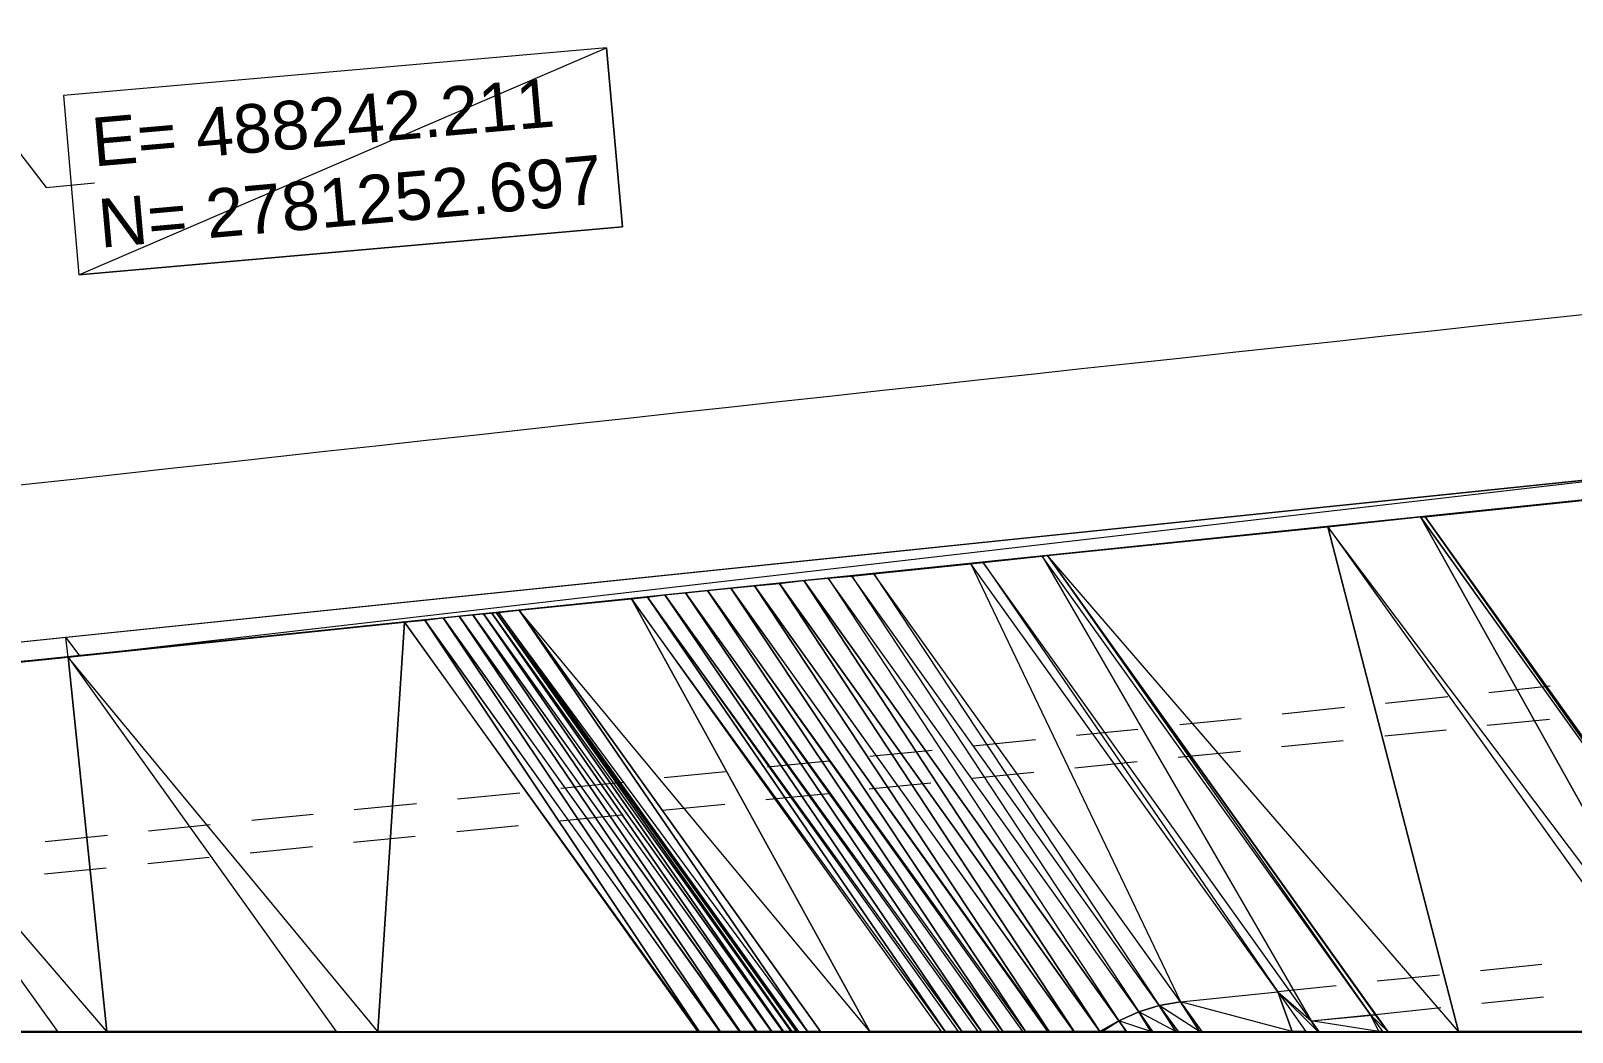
# Model space of a CAD drawing. Header units: inches. Extents: x -0.6 to 32.5, y 0.8 to 22.6.
# Drawn here: x 15.011 to 18.394, y 9.329 to 11.528 of the extents above; entities that cross this region are included whole.
import ezdxf

# ---------------------------------------------------------------- set-up
doc = ezdxf.new("R2010")
doc.units = ezdxf.units.IN
doc.header["$MEASUREMENT"] = 0
doc.layers.add('PDF_Geometry', color=7, linetype='Continuous', true_color=0xa5a5a5)
doc.layers.add('PDF_Text', color=7, linetype='Continuous')
doc.styles.add('PDF Arial', font='arial.ttf')

msp = doc.modelspace()

# ---------------------------------------------------------------- linework, layer by layer
at = {"layer": 'PDF_Geometry', "color": 7, "lineweight": 0}
msp.add_lwpolyline([(27.7256, 9.3289), (27.7256, 15.9222), (0.8839, 15.9222), (0.8839, 9.3289), (27.7256, 9.3289)], dxfattribs=at)
at = {"layer": 'PDF_Geometry', "color": 7, "lineweight": 9}
msp.add_lwpolyline([(14.6339, 11.7189), (15.0439, 11.1839), (15.1506, 11.1939)], dxfattribs=at)
at = {"layer": 'PDF_Geometry', "color": 41, "lineweight": 0}
for points in [[(15.0822, 11.3856), (15.1156, 10.9922), (16.2739, 11.4906), (15.0822, 11.3856)], [(15.1156, 10.9922), (16.2739, 11.4906), (16.3089, 11.0972), (15.1156, 10.9922)]]:
    msp.add_lwpolyline(points, dxfattribs=at)
at = {"layer": 'PDF_Geometry', "color": 160, "lineweight": 9}
msp.add_lwpolyline([(15.0822, 11.3856), (15.1156, 10.9922), (16.3089, 11.0972), (16.2739, 11.4906), (15.0822, 11.3856)], dxfattribs=at)
at = {"layer": 'PDF_Geometry', "lineweight": 0}
for points in [[(18.6972, 10.5689), (8.0472, 9.4672)], [(18.6889, 10.5256), (8.0272, 9.4222)], [(18.3456, 10.0889), (18.2106, 10.0739)], [(18.1206, 10.0656), (17.9839, 10.0506)], [(17.6672, 10.0172), (17.5322, 10.0039)], [(17.8939, 10.0422), (17.7572, 10.0272)], [(18.3439, 10.0156), (18.2072, 10.0022)], [(17.4406, 9.9939), (17.3056, 9.9806)], [(18.1172, 9.9922), (17.9822, 9.9789)], [(16.9889, 9.9472), (16.8522, 9.9339)], [(17.2155, 9.9706), (17.0789, 9.9572)], [(17.8906, 9.9689), (17.7556, 9.9556)], [(16.7622, 9.9239), (16.6272, 9.9106)], [(17.4389, 9.9222), (17.3022, 9.9089)], [(17.6656, 9.9456), (17.5289, 9.9322)], [(16.5356, 9.9006), (16.4006, 9.8872)], [(17.2122, 9.8989), (17.0772, 9.8856)], [(16.0839, 9.8539), (15.9472, 9.8406)], [(16.3089, 9.8772), (16.1739, 9.8639)], [(16.7606, 9.8522), (16.6239, 9.8389)], [(16.9856, 9.8756), (16.8506, 9.8622)], [(15.8572, 9.8306), (15.7206, 9.8172)], [(16.5339, 9.8289), (16.3972, 9.8156)], [(15.4039, 9.7839), (15.2689, 9.7706)], [(15.6306, 9.8072), (15.4956, 9.7939)], [(16.0806, 9.7822), (15.9456, 9.7689)], [(16.3072, 9.8056), (16.1722, 9.7922)], [(15.1789, 9.7606), (15.0422, 9.7472)], [(15.8539, 9.7589), (15.7189, 9.7456)], [(15.4022, 9.7122), (15.2672, 9.6989)], [(15.6289, 9.7356), (15.4922, 9.7222)], [(15.1756, 9.6889), (15.0406, 9.6756)], [(18.3272, 9.4772), (18.1922, 9.4639)], [(18.1022, 9.4539), (17.9655, 9.4406)], [(17.5339, 9.3956), (17.7472, 9.4172)], [(17.8756, 9.4306), (17.7472, 9.4172)], [(17.7472, 9.4172), (17.8206, 9.3539)], [(18.3306, 9.4056), (18.1956, 9.3922)], [(17.5339, 9.3956), (17.4872, 9.3872), (17.4422, 9.3739), (17.3989, 9.3539), (17.3622, 9.3306)], [(18.1056, 9.3822), (17.9622, 9.3672)], [(17.8206, 9.3539), (17.9622, 9.3672)], [(17.9622, 9.3672), (17.9889, 9.3306)]]:
    msp.add_lwpolyline(points, dxfattribs=at)
at = {"layer": 'PDF_Geometry', "color": 254, "lineweight": 0, "true_color": 0xdcdcdc}
for points in [[(18.6606, 10.5656), (15.0872, 10.1956), (15.1172, 10.1556), (18.6606, 10.5656)], [(18.6606, 10.5656), (18.6889, 10.5256), (15.1172, 10.1556), (18.6606, 10.5656)], [(18.5072, 10.5056), (18.7906, 9.4539), (18.0706, 10.4606), (18.5072, 10.5056)], [(18.6922, 9.3306), (17.8572, 10.4389), (18.0606, 10.4606), (18.6922, 9.3306)], [(18.8689, 9.3306), (18.8705, 9.3306), (18.0606, 10.4606), (18.8689, 9.3306)], [(18.8705, 9.3306), (18.0606, 10.4606), (18.0706, 10.4606), (18.8705, 9.3306)], [(18.6922, 9.3306), (18.0606, 10.4606), (18.8689, 9.3306), (18.6922, 9.3306)], [(18.7906, 9.4539), (18.8706, 9.3306), (18.0706, 10.4606), (18.7906, 9.4539)], [(18.1439, 9.3306), (17.2422, 10.3756), (17.8572, 10.4389), (18.1439, 9.3306)], [(18.6506, 9.3306), (18.6922, 9.3306), (17.8572, 10.4389), (18.6506, 9.3306)], [(18.1439, 9.3306), (17.8572, 10.4389), (18.6505, 9.3306), (18.1439, 9.3306)], [(17.0739, 10.3572), (17.5339, 9.3956), (16.8606, 10.3356), (17.0739, 10.3572)], [(17.1006, 10.3606), (17.7472, 9.4172), (17.0739, 10.3572), (17.1006, 10.3606)], [(17.7472, 9.4172), (17.0739, 10.3572), (17.5339, 9.3956), (17.7472, 9.4172)], [(17.2305, 10.3739), (17.8206, 9.3539), (17.1006, 10.3606), (17.2305, 10.3739)], [(17.8206, 9.3539), (17.1006, 10.3606), (17.7472, 9.4172), (17.8206, 9.3539)], [(17.2422, 10.3756), (17.9506, 9.3672), (17.2305, 10.3739), (17.2422, 10.3756)], [(17.9506, 9.3672), (17.2305, 10.3739), (17.8206, 9.3539), (17.9506, 9.3672)], [(17.9889, 9.3306), (18.1439, 9.3306), (17.2422, 10.3756), (17.9889, 9.3306)], [(17.9622, 9.3672), (17.2422, 10.3756), (17.9506, 9.3672), (17.9622, 9.3672)], [(17.3572, 9.3306), (16.6539, 10.3139), (16.7072, 10.3206), (17.3572, 9.3306)], [(16.7606, 10.3256), (17.3989, 9.3539), (16.7072, 10.3206), (16.7606, 10.3256)], [(17.3989, 9.3539), (17.3572, 9.3306), (16.7072, 10.3206), (17.3989, 9.3539)], [(16.8122, 10.3306), (17.4422, 9.3739), (16.7606, 10.3256), (16.8122, 10.3306)], [(17.4422, 9.3739), (16.7606, 10.3256), (17.3989, 9.3539), (17.4422, 9.3739)], [(16.8606, 10.3356), (17.4872, 9.3872), (16.8122, 10.3306), (16.8606, 10.3356)], [(17.4872, 9.3872), (16.8122, 10.3306), (17.4422, 9.3739), (17.4872, 9.3872)], [(17.5339, 9.3956), (16.8606, 10.3356), (17.4872, 9.3872), (17.5339, 9.3956)], [(17.0539, 9.3306), (16.3639, 10.2839), (16.4022, 10.2889), (17.0539, 9.3306)], [(17.0972, 9.3306), (16.4022, 10.2889), (16.4472, 10.2939), (17.0972, 9.3306)], [(17.0889, 9.3306), (17.0972, 9.3306), (16.4022, 10.2889), (17.0889, 9.3306)], [(17.0539, 9.3306), (16.4022, 10.2889), (17.0889, 9.3306), (17.0539, 9.3306)], [(17.1439, 9.3306), (16.4472, 10.2939), (16.4956, 10.2989), (17.1439, 9.3306)], [(17.1356, 9.3306), (17.1439, 9.3306), (16.4472, 10.2939), (17.1356, 9.3306)], [(17.0972, 9.3306), (16.4472, 10.2939), (17.1356, 9.3306), (17.0972, 9.3306)], [(17.1939, 9.3306), (16.4956, 10.2989), (16.5472, 10.3039), (17.1939, 9.3306)], [(17.1872, 9.3306), (17.1939, 9.3306), (16.4956, 10.2989), (17.1872, 9.3306)], [(17.1439, 9.3306), (16.4956, 10.2989), (17.1872, 9.3306), (17.1439, 9.3306)], [(17.2455, 9.3306), (16.5472, 10.3039), (16.5989, 10.3089), (17.2455, 9.3306)], [(17.2422, 9.3306), (17.2455, 9.3306), (16.5472, 10.3039), (17.2422, 9.3306)], [(17.1939, 9.3306), (16.5472, 10.3039), (17.2422, 9.3306), (17.1939, 9.3306)], [(17.3005, 9.3306), (16.5989, 10.3089), (16.6539, 10.3139), (17.3005, 9.3306)], [(17.2989, 9.3306), (17.3005, 9.3306), (16.5989, 10.3089), (17.2989, 9.3306)], [(17.2456, 9.3306), (16.5989, 10.3089), (17.2989, 9.3306), (17.2456, 9.3306)], [(17.3005, 9.3306), (16.6539, 10.3139), (17.3572, 9.3306), (17.3005, 9.3306)], [(16.7155, 9.3306), (16.0372, 10.2506), (16.0822, 10.2556), (16.7155, 9.3306)], [(16.8522, 9.3306), (16.0822, 10.2556), (16.3289, 10.2806), (16.8522, 9.3306)], [(16.7439, 9.3306), (16.8522, 9.3306), (16.0822, 10.2556), (16.7439, 9.3306)], [(16.7439, 9.3306), (16.0822, 10.2556), (16.7439, 9.3306)], [(16.0822, 10.2556), (16.0822, 10.2556), (16.7439, 9.3306), (16.0822, 10.2556)], [(16.7155, 9.3306), (16.0822, 10.2556), (16.7439, 9.3306), (16.7155, 9.3306)], [(16.7439, 9.3306), (16.0822, 10.2555)], [(16.7439, 9.3306), (16.0822, 10.2555)], [(17.0172, 9.3306), (16.3289, 10.2806), (16.3639, 10.2839), (17.0172, 9.3306)], [(17.0089, 9.3306), (17.0172, 9.3306), (16.3289, 10.2806), (17.0089, 9.3306)], [(16.8522, 9.3306), (16.3289, 10.2806), (17.0089, 9.3306), (16.8522, 9.3306)], [(17.0456, 9.3306), (17.0539, 9.3306), (16.3639, 10.2839), (17.0456, 9.3306)], [(17.0172, 9.3306), (16.3639, 10.2839), (17.0456, 9.3306), (17.0172, 9.3306)], [(15.7722, 9.3306), (15.0922, 10.1522), (15.8306, 10.2289), (15.7722, 9.3306)], [(15.7722, 9.3306), (15.8306, 10.2289), (16.4739, 9.3306), (15.7722, 9.3306)], [(16.4772, 9.3306), (15.8306, 10.2289), (15.8756, 10.2339), (16.4772, 9.3306)], [(16.4739, 9.3306), (16.4772, 9.3306), (15.8306, 10.2289), (16.4739, 9.3306)], [(16.5239, 9.3306), (15.8756, 10.2339), (15.9156, 10.2389), (16.5239, 9.3306)], [(16.5222, 9.3306), (16.5239, 9.3306), (15.8756, 10.2339), (16.5222, 9.3306)], [(16.4772, 9.3306), (15.8756, 10.2339), (16.5222, 9.3306), (16.4772, 9.3306)], [(16.5672, 9.3306), (15.9156, 10.2389), (15.9506, 10.2422), (16.5672, 9.3306)], [(16.5656, 9.3306), (16.5672, 9.3306), (15.9156, 10.2389), (16.5656, 9.3306)], [(16.5239, 9.3306), (15.9156, 10.2389), (16.5656, 9.3306), (16.5239, 9.3306)], [(16.6039, 9.3306), (15.9506, 10.2422), (15.9806, 10.2456), (16.6039, 9.3306)], [(16.6022, 9.3306), (16.6039, 9.3306), (15.9506, 10.2422), (16.6022, 9.3306)], [(16.5672, 9.3306), (15.9506, 10.2422), (16.6022, 9.3306), (16.5672, 9.3306)], [(16.6372, 9.3306), (15.9806, 10.2456), (16.0039, 10.2472), (16.6372, 9.3306)], [(16.6356, 9.3306), (16.6372, 9.3306), (15.9806, 10.2456), (16.6356, 9.3306)], [(16.6039, 9.3306), (15.9806, 10.2456), (16.6355, 9.3306), (16.6039, 9.3306)], [(16.6622, 9.3306), (16.0039, 10.2472), (16.0222, 10.2489), (16.6622, 9.3306)], [(16.6606, 9.3306), (16.6622, 9.3306), (16.0039, 10.2472), (16.6606, 9.3306)], [(16.6372, 9.3306), (16.0039, 10.2472), (16.6606, 9.3306), (16.6372, 9.3306)], [(16.6806, 9.3306), (16.0222, 10.2489), (16.0322, 10.2506), (16.6806, 9.3306)], [(16.6789, 9.3306), (16.6806, 9.3306), (16.0222, 10.2489), (16.6789, 9.3306)], [(16.6622, 9.3306), (16.0222, 10.2489), (16.6789, 9.3306), (16.6622, 9.3306)], [(16.6906, 9.3306), (16.6922, 9.3306), (16.0322, 10.2506), (16.6906, 9.3306)], [(16.6922, 9.3306), (16.0322, 10.2506), (16.0372, 10.2506), (16.6922, 9.3306)], [(16.6806, 9.3306), (16.0322, 10.2506), (16.6906, 9.3306), (16.6806, 9.3306)], [(16.6956, 9.3306), (16.7155, 9.3306), (16.0372, 10.2506), (16.6956, 9.3306)], [(16.6922, 9.3306), (16.0372, 10.2506), (16.6956, 9.3306), (16.6922, 9.3306)], [(12.9189, 9.9706), (15.0922, 10.1522), (15.0872, 10.1956), (12.9189, 9.9706)], [(15.0872, 10.1956), (15.1172, 10.1556), (15.0922, 10.1522), (15.0872, 10.1956)], [(12.9222, 9.9289), (12.9189, 9.9706), (15.0922, 10.1522), (12.9222, 9.9289)], [(15.1772, 9.3306), (14.5222, 10.0939), (15.0922, 10.1522), (15.1772, 9.3306)], [(15.1772, 9.3306), (15.0922, 10.1522), (15.6806, 9.3306), (15.1772, 9.3306)], [(15.6806, 9.3306), (15.7722, 9.3306), (15.0922, 10.1522), (15.6806, 9.3306)], [(15.0689, 9.3306), (15.1772, 9.3306), (14.5222, 10.0939), (15.0689, 9.3306)], [(14.9806, 9.3306), (14.5222, 10.0939), (15.0689, 9.3306), (14.9806, 9.3306)], [(17.7789, 9.3306), (17.5339, 9.3956), (17.7472, 9.4172), (17.7789, 9.3306)], [(17.8089, 9.3306), (17.8356, 9.3306), (17.7472, 9.4172), (17.8089, 9.3306)], [(17.8356, 9.3306), (17.7472, 9.4172), (17.8206, 9.3539), (17.8356, 9.3306)], [(17.7789, 9.3306), (17.7472, 9.4172), (17.8089, 9.3306), (17.7789, 9.3306)], [(17.4689, 9.3306), (17.3989, 9.3539), (17.4422, 9.3739), (17.4689, 9.3306)], [(17.5239, 9.3306), (17.4422, 9.3739), (17.4872, 9.3872), (17.5239, 9.3306)], [(17.4722, 9.3306), (17.5239, 9.3306), (17.4422, 9.3739), (17.4722, 9.3306)], [(17.4689, 9.3306), (17.4422, 9.3739), (17.4722, 9.3306), (17.4689, 9.3306)], [(17.5756, 9.3306), (17.4872, 9.3872), (17.5339, 9.3956), (17.5756, 9.3306)], [(17.5289, 9.3306), (17.5756, 9.3306), (17.4872, 9.3872), (17.5289, 9.3306)], [(17.5239, 9.3306), (17.4872, 9.3872), (17.5289, 9.3306), (17.5239, 9.3306)], [(17.5806, 9.3306), (17.7789, 9.3306), (17.5339, 9.3956), (17.5806, 9.3306)], [(17.5756, 9.3306), (17.5339, 9.3956), (17.5805, 9.3306), (17.5756, 9.3306)], [(17.3622, 9.3306), (17.3989, 9.3539), (17.3572, 9.3306), (17.3622, 9.3306)], [(17.3622, 9.3306), (17.3989, 9.3539), (17.4139, 9.3306), (17.3622, 9.3306)], [(17.4156, 9.3306), (17.4689, 9.3306), (17.3989, 9.3539), (17.4156, 9.3306)], [(17.3989, 9.3539), (17.4139, 9.3306), (17.4156, 9.3306), (17.3989, 9.3539)], [(17.9689, 9.3306), (17.8206, 9.3539), (17.9506, 9.3672), (17.9689, 9.3306)], [(17.8372, 9.3306), (17.9689, 9.3306), (17.8206, 9.3539), (17.8372, 9.3306)], [(17.8356, 9.3306), (17.8206, 9.3539), (17.8372, 9.3306), (17.8356, 9.3306)], [(17.9772, 9.3306), (17.9889, 9.3306), (17.9506, 9.3672), (17.9772, 9.3306)], [(17.9889, 9.3306), (17.9506, 9.3672), (17.9622, 9.3672), (17.9889, 9.3306)], [(17.9689, 9.3306), (17.9506, 9.3672), (17.9772, 9.3306), (17.9689, 9.3306)], [(17.9889, 9.3306), (17.9622, 9.3672)], [(17.9889, 9.3306), (17.9622, 9.3672), (17.9889, 9.3306)]]:
    msp.add_lwpolyline(points, dxfattribs=at)
at = {"layer": 'PDF_Geometry', "color": 9, "lineweight": 5, "true_color": 0xbababa}
msp.add_arc((34.8942, -113.4496), 126.972, 93.234996, 101.368949, dxfattribs=at)
msp.add_arc((34.8942, -113.4496), 126.972, 93.234996, 101.368949, dxfattribs=at)
at = {"layer": 'PDF_Geometry', "lineweight": 0}
msp.add_arc((156.3493, -1268.6874), 1287.0043, 95.7357658, 96.3701591, dxfattribs=at)

# ---------------------------------------------------------------- texts
at = {"layer": 'PDF_Text', "color": 160, "char_height": 0.106885, "attachment_point": 7, "style": 'PDF Arial'}
for s, insert, rotation in [('\\W1.000895;E= 488242.211', (15.1492, 11.2281), 4.9823), ('\\W1.000970;N= 2781252.697', (15.1637, 11.0497), 5.0866)]:
    msp.add_mtext(s, dxfattribs=dict(at, insert=insert, rotation=rotation))

doc.saveas('drawing.dxf')
